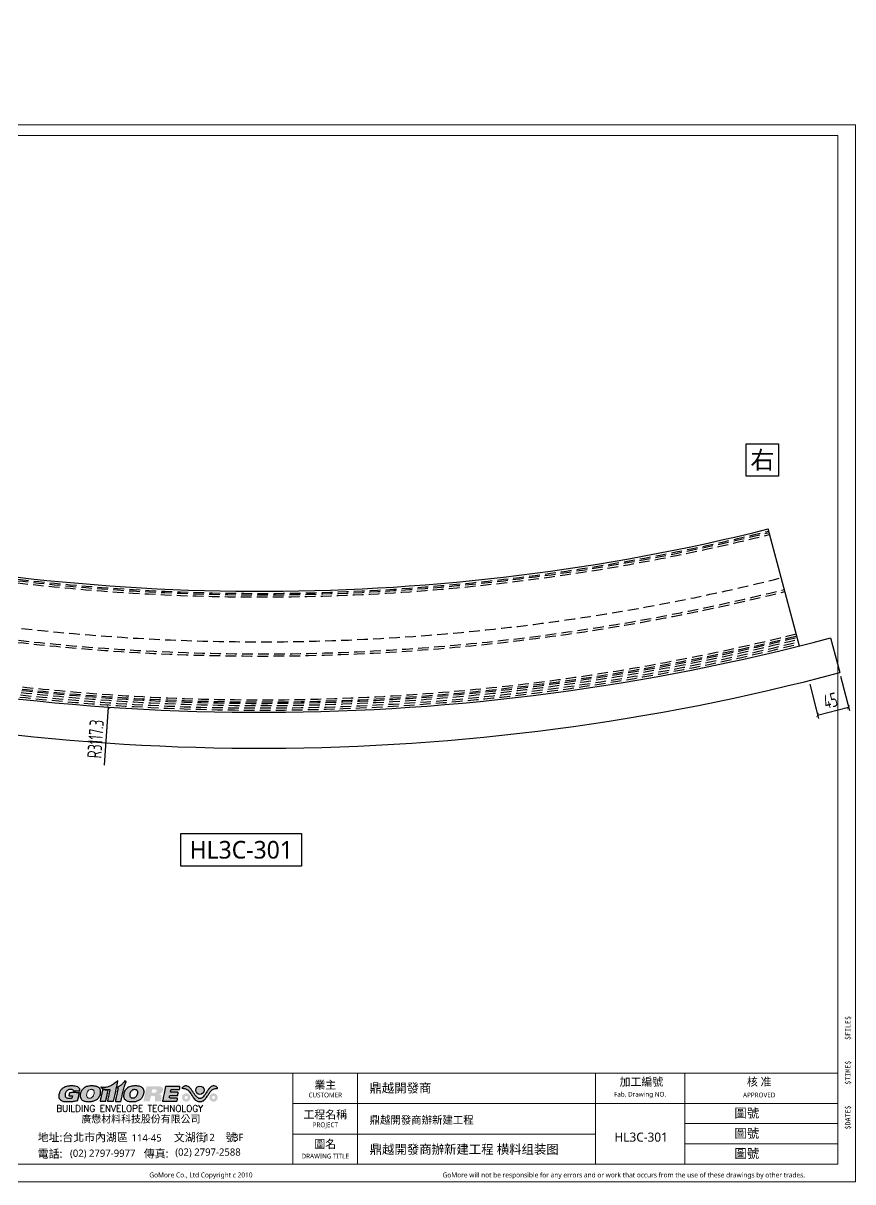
# Model space of a CAD drawing. Extents: x -3378 to 102197, y -3799 to 48702.
# Drawn here: x 23415 to 24581, y -2507 to -879 of the extents above; entities that cross this region are included whole.
import ezdxf
from ezdxf.enums import TextEntityAlignment as Align

# ---------------------------------------------------------------- set-up
doc = ezdxf.new("R2010")
doc.units = 0
doc.set_wipeout_variables(frame=1)
doc.linetypes.add('HIDDEN', pattern=[0.375, 0.25, -0.125])
for name, color, linetype in [('DIM', 173, 'Continuous'), ('GM_ANNO_LABL', 4, 'Continuous'), ('GM_ANNO_TEXT', 7, 'Continuous'), ('金屬面材 METAL PANEL', 2, 'Continuous'), ('隱藏線 HIDDEN', 8, 'HIDDEN')]:
    doc.layers.add(name, color=color, linetype=linetype)
doc.layers.add('GM_CNST', color=171, linetype='Continuous', lineweight=5, plot=False)
doc.styles.add('CHINESE', font='ros1.shx', dxfattribs={"width": 0.75, "bigfont": 'hztxt.shx'})
doc.styles.add('GM', font='')
doc.styles.add('TITLE_BLOCK', font='romans.shx', dxfattribs={"width": 0.8, "bigfont": 'stsl.shx'})
doc.styles.get('GM').set_extended_font_data('Microsoft JhengHei')
doc.dimstyles.new('F-05', dxfattribs={"dimscale": 5, "dimtxt": 4, "dimasz": 1, "dimexe": 1, "dimexo": 1, "dimgap": 1, "dimtad": 1, "dimdec": 1, "dimzin": 12, "dimdsep": 46, "dimtxsty": 'CHINESE', "dimblk": 'ARCHTICK', "dimcen": 0, "dimclrd": 4, "dimclre": 4, "dimclrt": 1, "dimadec": 0, "dimazin": 3, "dimtfac": 1, "dimtdec": 1, "dimtix": 1, "dimtofl": 0, "dimtmove": 2, "dimatfit": 3, "dimfxl": 1, "dimtolj": 1, "dimtzin": 0, "dimarcsym": 0})

# ---------------------------------------------------------------- blocks, each defined once
blk = doc.blocks.new('_ArchTick')
at = {"color": 0, "linetype": 'ByBlock', "const_width": 0.15}
blk.add_lwpolyline([(-0.5, -0.5), (0.5, 0.5)], dxfattribs=at)
blk = doc.blocks.new('*D1320')
at = {"layer": 'Defpoints', "color": 0, "ltscale": 10, "transparency": 16777216}
for p in [(23748.9, 1270), (23535, -1839.9)]:
    blk.add_point(p, dxfattribs=at)
at = {"layer": 'DIM', "color": 4, "lineweight": -2, "ltscale": 10, "transparency": 16777216}
blk.add_line((23529.4, -1921.8), (23535, -1839.9), dxfattribs=at)
at = {"layer": 'DIM', "color": 4, "lineweight": -2, "ltscale": 10, "transparency": 16777216, "xscale": 5, "yscale": 5, "zscale": 5, "rotation": 86.06649709148482}
blk.add_blockref('_ArchTick', (23535, -1839.9), dxfattribs=at)
at = {"layer": 'DIM', "color": 1, "ltscale": 10, "transparency": 16777216, "insert": (23516.9, -1884.8), "char_height": 20, "attachment_point": 5, "rotation": 86.0665, "style": 'CHINESE'}
blk.add_mtext('\\A1;R3117.3', dxfattribs=at)
blk = doc.blocks.new('*U1275')
blk.add_wipeout([(-5.93, 1.6), (5.93, 1.6), (5.93, -1.6), (-5.93, -1.6)])
blk.add_lwpolyline([(-5.93, 1.6), (5.93, 1.6), (5.93, -1.6), (-5.93, -1.6)], close=True)
at = {"layer": 'GM_ANNO_TEXT', "ltscale": 0.3, "style": 'GM', "flags": 8}
blk.add_attdef('01', text='', height=1.73, dxfattribs=at).set_placement((0, 0), align=Align.MIDDLE_CENTER)
blk = doc.blocks.new('*D1324')
at = {"layer": 'Defpoints', "color": 0, "ltscale": 10, "transparency": 16777216}
for p in [(24518.8, -1802.8), (24562.2, -1791.6), (24574.6, -1840)]:
    blk.add_point(p, dxfattribs=at)
at = {"layer": 'DIM', "color": 4, "lineweight": -2, "ltscale": 10, "transparency": 16777216}
for p, q in [((24563.4, -1796.5), (24575.9, -1844.8)), ((24520, -1807.7), (24532.5, -1856)), ((24531.2, -1851.2), (24574.6, -1840))]:
    blk.add_line(p, q, dxfattribs=at)
at = {"layer": 'DIM', "color": 4, "lineweight": -2, "ltscale": 10, "transparency": 16777216, "xscale": 5, "yscale": 5, "zscale": 5}
for p, rotation in [((24574.6, -1840), 14.47088035643311), ((24531.2, -1851.2), 194.4708803564331)]:
    blk.add_blockref('_ArchTick', p, dxfattribs=dict(at, rotation=rotation))
at = {"layer": 'DIM', "color": 1, "ltscale": 10, "transparency": 16777216, "insert": (24549.2, -1831), "char_height": 20, "attachment_point": 5, "rotation": 14.4709, "style": 'CHINESE'}
blk.add_mtext('\\A1;45', dxfattribs=at)
blk = doc.blocks.new('TK')
at = {"linetype": 'Continuous', "lineweight": 0, "ltscale": 2}
h = blk.add_hatch(color=152, dxfattribs=at)
edge = h.paths.add_edge_path()
edge.add_arc((199.41, 22.72), 4.21, 101.1284, 107.9077)
edge.add_arc((199.09, 23.7), 3.19, 107.9077, 116.2626)
edge.add_arc((198.93, 24.02), 2.83, 116.2626, 125.1546)
edge.add_arc((198.71, 24.33), 2.44, 125.1546, 135.085)
edge.add_arc((199.16, 23.88), 3.08, 135.085, 142.0702)
edge.add_arc((198.44, 24.45), 2.16, 142.0701, 151.1802)
edge.add_arc((198.6, 24.36), 2.34, 151.1802, 159.8813)
edge.add_arc((200.35, 23.72), 4.21, 159.8813, 165.4867)
edge.add_arc((199.12, 24.04), 2.93, 165.4867, 179.8809)
edge.add_arc((197.57, 24.04), 1.39, 179.8808, 205.0265)
edge.add_arc((197.44, 23.98), 1.25, 205.0265, 231.9029)
edge.add_arc((197.99, 24.67), 2.13, 231.9029, 249.9107)
edge.add_arc((197.81, 24.19), 1.62, 249.9107, 264.4776)
edge.add_arc((198.77, 34.07), 11.54, 264.4777, 267.8971)
edge.add_arc((198.78, 34.58), 12.05, 267.8972, 271.5223)
edge.add_arc((198.88, 31.15), 8.62, 271.5224, 276.1824)
edge.add_arc((197.89, 40.26), 17.78, 276.1824, 277.8845)
edge.add_arc((197.3, 44.48), 22.05, 277.8844, 279.3333)
edge.add_arc((190.25, 87.42), 65.55, 279.3332, 279.7978)
edge.add_arc((201.38, 22.95), 0.139, 279.7978, 315)
edge.add_arc((201.42, 22.91), 0.0797, 314.9999, 347.722)
edge.add_arc((-1636.15, 422.83), 1880.66, 347.72191, 347.75354)
edge.add_arc((-509.46, 178.28), 727.74, 347.75353, 347.83282)
edge.add_arc((201.41, 25.01), 0.539, 347.8329, 360)
edge.add_arc((201.93, 25.01), 0.0194, 360, 447.7768)
edge.add_arc((198.63, -59.91), 85, 87.7768, 88.0397)
edge.add_arc((200.82, 4.06), 20.99, 88.0397, 89.2649)
edge.add_arc((200.55, -16.5), 41.55, 89.265, 90)
edge.add_arc((200.55, -108.08), 133.14, 90, 90.4521)
edge.add_arc((199.51, 24.18), 0.869, 90.4521, 106.5425)
edge.add_arc((199.32, 24.84), 0.185, 106.5425, 159.0653)
edge.add_arc((200.7, 24.31), 1.67, 159.0653, 169.49)
edge.add_arc((193.31, 25.68), 5.85, 348.5612, 349.49, ccw=False)
edge.add_arc((192.42, 25.86), 6.76, 347.7275, 348.5611, ccw=False)
edge.add_arc((193.11, 25.71), 6.05, 346.8917, 347.7275, ccw=False)
edge.add_arc((197.74, 24.63), 1.3, 344.2749, 346.8916, ccw=False)
edge.add_arc((199.06, 24.26), 0.0704, 164.275, 213.3143)
edge.add_arc((199.07, 24.27), 0.0819, 213.3143, 257.1353)
edge.add_arc((199.18, 24.78), 0.613, 257.1352, 268.8525)
edge.add_arc((199.47, 39.27), 15.1, 268.8525, 270)
edge.add_line((199.47, 24.17), (199.99, 24.17))
edge.add_line((199.99, 24.17), (199.95, 23.9))
edge.add_arc((198.67, 24.1), 1.29, 339.6626, 350.8313, ccw=False)
edge.add_arc((199.63, 23.75), 0.269, 303.9121, 339.6626, ccw=False)
edge.add_arc((199.54, 23.88), 0.428, 277.8954, 303.912, ccw=False)
edge.add_arc((198.97, 27.98), 4.57, 273.3131, 277.8954, ccw=False)
edge.add_arc((199.08, 26.16), 2.74, 261.4715, 273.3131, ccw=False)
edge.add_arc((198.79, 24.23), 0.789, 231.5588, 261.4715, ccw=False)
edge.add_arc((198.69, 24.11), 0.634, 197.1761, 231.5589, ccw=False)
edge.add_arc((199.58, 24.38), 1.56, 179.6166, 197.1761, ccw=False)
edge.add_arc((200.25, 24.38), 2.23, 166.8364, 179.6166, ccw=False)
edge.add_arc((199.71, 24.5), 1.68, 151.0426, 166.8364, ccw=False)
edge.add_arc((199.55, 24.59), 1.49, 134.185, 151.0426, ccw=False)
edge.add_arc((199.48, 24.66), 1.4, 116.4881, 134.1849, ccw=False)
edge.add_arc((199.6, 24.41), 1.67, 102.1343, 116.488, ccw=False)
edge.add_arc((199.5, 24.92), 1.15, 83.1746, 102.1342, ccw=False)
edge.add_arc((199.53, 25.22), 0.846, 60.6325, 83.1746, ccw=False)
edge.add_arc((199.68, 25.48), 0.553, 29.6417, 60.6325, ccw=False)
edge.add_line((200.16, 25.75), (200.27, 25.56))
edge.add_line((200.27, 25.56), (201.17, 25.56))
edge.add_line((201.17, 25.56), (202.07, 25.56))
edge.add_line((202.07, 25.56), (202.07, 25.83))
edge.add_arc((201.25, 25.83), 0.825, 0.0504, 36.5947)
edge.add_arc((200.99, 25.64), 1.15, 36.5947, 65.1031)
edge.add_arc((200.44, 24.46), 2.45, 65.103, 83.2427)
edge.add_arc((199.73, 18.49), 8.46, 83.2426, 90.4558)
edge.add_arc((199.71, 21.48), 5.47, 90.4558, 93.2304)
edge.add_arc((199.9, 18.12), 8.83, 93.2303, 95.1673)
edge.add_arc((199.86, 18.55), 8.4, 95.1673, 97.1224)
edge.add_arc((199.21, 23.7), 3.21, 97.1225, 101.1284)
h = blk.add_hatch(color=152, dxfattribs=at)
h.paths.add_polyline_path([(207.15, 23.41, 0.080543), (207.63, 24.09, 0.014967), (207.75, 24.36, 0.036021), (207.82, 24.57, 0.035905), (207.87, 24.78, 0.014785), (207.89, 25.08, 0.023698), (207.89, 25.5, 0.053892), (207.85, 25.8, 0.064832), (207.74, 26.06, 0.051012), (207.57, 26.3, 0.049937), (207.36, 26.49, 0.045487), (207.12, 26.65, 0.039967), (206.82, 26.77, 0.025058), (206.45, 26.87, 0.034375), (206.05, 26.92, 0.014462), (205.51, 26.95, 0.014571), (204.95, 26.94, 0.030532), (204.53, 26.89, 0.04254), (203.94, 26.74, 0.052643), (203.43, 26.5, 0.054998), (203, 26.17, 0.053807), (202.65, 25.75, 0.033631), (202.44, 25.38, 0.038981), (202.29, 25.01, 0.038896), (202.2, 24.62, 0.033222), (202.17, 24.2, 0.108411), (202.32, 23.47, 0.134832), (202.76, 22.94, 0.105191), (203.51, 22.62, 0.048909), (204.56, 22.52, 0.046493), (205.61, 22.62, 0.070899), (206.47, 22.92, 0.080042)])
h.paths.add_polyline_path([(204.01, 24.03, -0.098919), (204.03, 24.74, -0.089752), (204.32, 25.46, -0.140171), (204.82, 25.89, -0.066079), (205.09, 25.97, -0.061749), (205.38, 25.99, -0.065921), (205.65, 25.93, -0.104817), (205.85, 25.81, -0.133104), (206.04, 25.5, -0.080513), (206.09, 25.07, -0.069118), (206.01, 24.58, -0.056837), (205.79, 24.09, -0.08596), (205.49, 23.74, -0.091976), (205.1, 23.53, -0.099209), (204.69, 23.47, -0.119504), (204.31, 23.59, -0.214986)], flags=16)
h.paths.add_polyline_path([(209.6, 23.8, -0.000074), (209.71, 24.33, 0.000495), (209.82, 24.84, 0.000797), (209.91, 25.28, 0.000115), (209.99, 25.66, 0.054846), (209.99, 25.69, 0.361648), (209.98, 25.7, 0.007589), (209.89, 25.72, 0.013973), (209.77, 25.73, 0.008499), (209.64, 25.74, -0.023318), (209.48, 25.75, -0.012835), (209.28, 25.79, -0.012801), (209.08, 25.83, -0.01999), (208.91, 25.88, 0.001718), (208.77, 25.93, 0.002643), (208.64, 25.97, 0.000867), (208.53, 26, 0.076153), (208.52, 26.01, 0.350201), (208.51, 26, 0.00019), (208.4, 25.55, 0.002144), (208.29, 25.04, 0.001291), (208.16, 24.44, -0.000452), (208.03, 23.83, -0.000678), (207.92, 23.3, -0.000267), (207.82, 22.84, -0.015455), (207.8, 22.76, 0.301885), (207.82, 22.7, 0.133135), (207.9, 22.66, 0.03332), (208.08, 22.65, 0.00292), (208.56, 22.65), (209.35, 22.65), (209.39, 22.82, -0.00129), (209.41, 22.94, -0.000065), (209.5, 23.34, -0.000102)])
h.paths.add_polyline_path([(212.81, 26.43, 0.008206), (212.75, 26.44, 0.012094), (212.68, 26.46, 0.008514), (212.59, 26.46), (212.38, 26.48), (211.96, 24.56), (211.55, 22.65), (210.67, 22.65, -0.002562), (210.14, 22.65, -0.030203), (209.94, 22.66, -0.175422), (209.82, 22.73, 0.023539), (209.9, 23.02, 0.000431), (210.19, 24.35, 0.000181), (210.49, 25.75, 0.053135), (210.5, 25.86, 0.31013), (210.48, 25.9, 0.069755), (210.4, 25.92, 0.034857), (210.27, 25.92, 0.008016), (210.04, 25.9, -0.037334), (209.65, 25.9, -0.034049), (209.25, 25.95, -0.033436), (208.86, 26.06, -0.033026), (208.48, 26.23, -0.02286), (208.24, 26.36, -0.028087), (208.03, 26.51, -0.172373), (207.96, 26.62, 0.036878), (208.07, 26.59, 0.00495), (208.2, 26.56, 0.005203), (208.35, 26.53, 0.004868), (208.51, 26.5, 0.08895), (209.3, 26.51, 0.048134), (210.24, 26.78, 0.042295), (211.24, 27.29, 0.032954), (212.24, 27.99, -0.003372), (212.44, 28.15, -0.005575), (212.61, 28.28, -0.00114), (212.74, 28.38, -1.013309), (212.77, 28.37, -0.000568), (212.72, 28.12, -0.003488), (212.67, 27.83, -0.002135), (212.59, 27.49, 0.003741), (212.52, 27.16, 0.005997), (212.47, 26.87, 0.001704), (212.42, 26.62, 0.243343), (212.43, 26.59, 0.297843), (212.51, 26.57, 0.008495), (212.86, 26.71, 0.017136), (213.2, 26.87, 0.031897), (213.47, 27.03, 0.027126), (213.74, 27.24, 0.019574), (214.02, 27.51, 0.019456), (214.28, 27.79, 0.025258), (214.5, 28.07), (214.69, 28.35), (214.91, 28.24, -0.04224), (215.03, 28.17, -0.099917), (215.11, 28.09, 0.007709), (214.72, 27.17, 0.024856), (214.5, 26.57, 0.017617), (214.32, 25.85, 0.002408), (213.99, 24.33, -0.000519), (213.86, 23.74, -0.000775), (213.75, 23.22, -0.000315), (213.65, 22.78, -0.024949), (213.62, 22.66, -0.112752), (213.48, 22.6, -0.031202), (213.28, 22.59, -0.003899), (212.85, 22.58, -0.00591), (212.56, 22.59, -0.009349), (212.31, 22.6, -0.004155), (212.08, 22.61, -0.274753), (212.06, 22.67, -0.000474), (212.17, 23.21, -0.00276), (212.29, 23.82, -0.00171), (212.45, 24.54, 0.001255), (212.6, 25.26, 0.002065), (212.73, 25.86, 0.000205), (212.84, 26.4, 0.251351), (212.83, 26.42, 0.147819)])
h.paths.add_polyline_path([(219.34, 23.41, 0.086755), (219.81, 24.08, 0.067738), (220.08, 24.93, 0.067224), (220.1, 25.48, 0.085071), (219.96, 25.97, 0.088072), (219.68, 26.37, 0.07802), (219.26, 26.67, 0.070342), (218.76, 26.84, 0.028714), (218.04, 26.93, 0.028319), (217.27, 26.94, 0.038844), (216.58, 26.86, 0.051463), (216.03, 26.69, 0.047547), (215.51, 26.41, 0.048396), (215.07, 26.04, 0.058227), (214.73, 25.62, 0.066839), (214.51, 25.12, 0.043681), (214.39, 24.51, 0.044455), (214.37, 23.91, 0.101536), (214.49, 23.48, 0.060279), (214.65, 23.23, 0.042804), (214.89, 23, 0.041729), (215.17, 22.81, 0.048398), (215.46, 22.68, 0.053571), (215.92, 22.58, 0.021022), (216.57, 22.53, 0.021181), (217.23, 22.54, 0.039868), (217.77, 22.61, 0.05911), (218.66, 22.92, 0.083945)])
h.paths.add_polyline_path([(216.36, 23.69, -0.123718), (216.22, 23.98, -0.057276), (216.18, 24.39, -0.064049), (216.25, 24.89, -0.066737), (216.44, 25.34, -0.070552), (216.74, 25.7, -0.088138), (217.1, 25.94, -0.086341), (217.33, 25.99, -0.055646), (217.6, 25.98, -0.056045), (217.86, 25.91, -0.093739), (218.04, 25.78, -0.089402), (218.19, 25.58, -0.078272), (218.27, 25.32, -0.064327), (218.27, 25.01, -0.036291), (218.2, 24.64, -0.057079), (218.01, 24.15, -0.080744), (217.73, 23.78, -0.091395), (217.37, 23.55, -0.098199), (216.97, 23.47, -0.079127), (216.61, 23.53, -0.137875)], flags=16)
h = blk.add_hatch(color=152, dxfattribs=at)
edge = h.paths.add_edge_path(flags=16)
edge.add_arc((223.28, 25.52), 0.44, 48.6521, 70.7813, ccw=False)
edge.add_arc((223.37, 25.63), 0.3, 19.1607, 48.652, ccw=False)
edge.add_arc((223.31, 25.61), 0.362, -7.1599, 19.1607, ccw=False)
edge.add_arc((222.93, 25.65), 0.745, 337.5, 352.8401, ccw=False)
edge.add_arc((223.21, 25.54), 0.441, 325.6341, 337.5, ccw=False)
edge.add_arc((222.94, 25.72), 0.767, 317.7939, 325.6342, ccw=False)
edge.add_arc((222.95, 25.72), 0.759, 309.9232, 317.7939, ccw=False)
edge.add_arc((223.18, 25.44), 0.406, 297.3445, 309.9231, ccw=False)
edge.add_arc((223.07, 25.64), 0.627, 275.669, 297.3444, ccw=False)
edge.add_arc((222.59, 30.49), 5.5, 271.2803, 275.6691, ccw=False)
edge.add_arc((222.52, 33.7), 8.71, 268.4908, 271.2803, ccw=False)
edge.add_arc((222.29, 25.06), 0.0663, 179.9999, 268.4908, ccw=False)
edge.add_arc((222.47, 25.06), 0.243, 169.4601, 179.9999, ccw=False)
edge.add_arc((234.19, 22.88), 12.16, 168.8268, 169.4601, ccw=False)
edge.add_arc((231.79, 23.35), 9.72, 167.8815, 168.8268, ccw=False)
edge.add_arc((236.61, 22.32), 14.65, 167.1864, 167.8815, ccw=False)
edge.add_line((222.33, 25.57), (222.43, 26.01))
edge.add_line((222.43, 26.01), (222.82, 26.01))
edge.add_arc((222.82, 23.28), 2.72, 86.4853, 90, ccw=False)
edge.add_arc((222.8, 22.85), 3.16, 83.3441, 86.4853, ccw=False)
edge.add_arc((222.84, 23.2), 2.81, 80.161, 83.3442, ccw=False)
edge.add_arc((223.21, 25.32), 0.655, 70.7813, 80.1611, ccw=False)
edge = h.paths.add_edge_path()
edge.add_arc((221.45, 26.55), 0.681, 162.239, 167.9172)
edge.add_arc((954.36, -130.34), 750.19, 167.91721, 167.9596)
edge.add_arc((444.45, -21.58), 228.81, 167.9596, 168.1189)
edge.add_arc((625.55, -59.68), 413.88, 168.119, 168.2212)
edge.add_arc((-778.07, 233.01), 1019.94, 348.17949, 348.22121, ccw=False)
edge.add_arc((-366.15, 146.8), 599.09, 348.1174, 348.1795, ccw=False)
edge.add_arc((-984.31, 276.87), 1230.79, 348.09153, 348.11743, ccw=False)
edge.add_arc((215.42, 23.86), 4.67, 346.7642, 348.0916, ccw=False)
edge.add_line((219.96, 22.79), (219.93, 22.65))
edge.add_line((219.93, 22.65), (220.83, 22.65))
edge.add_arc((220.83, 47.92), 25.27, 270, 270.7773)
edge.add_arc((220.99, 35.42), 12.77, 270.7773, 272.0726)
edge.add_arc((219.69, 71.42), 48.8, 272.0726, 272.3664)
edge.add_arc((221.71, 22.68), 0.0132, 272.3664, 360)
edge.add_arc((221.92, 22.68), 0.196, 168.0006, 180, ccw=False)
edge.add_arc((951.05, -132.29), 745.61, 167.96149, 168.00068, ccw=False)
edge.add_arc((326.73, 0.85), 107.26, 167.7071, 167.9615, ccw=False)
edge.add_arc((255.42, 16.39), 34.27, 167.1117, 167.7071, ccw=False)
edge.add_arc((222.24, 23.98), 0.236, 144.5923, 167.1117, ccw=False)
edge.add_arc((222.13, 24.06), 0.105, 103.2832, 144.5922, ccw=False)
edge.add_arc((222.21, 23.7), 0.466, 88.5597, 103.2833, ccw=False)
edge.add_arc((221.83, 8.46), 15.71, 87.3999, 88.5598, ccw=False)
edge.add_arc((222.36, 20.07), 4.1, 84.4736, 87.3999, ccw=False)
edge.add_arc((222.54, 21.98), 2.18, 79.7791, 84.4737, ccw=False)
edge.add_arc((222.63, 22.45), 1.69, 75.0272, 79.7791, ccw=False)
edge.add_arc((223.03, 23.96), 0.136, 44.8709, 75.0271, ccw=False)
edge.add_arc((223.03, 23.95), 0.141, 11.5562, 44.8708, ccw=False)
edge.add_arc((221.96, 23.73), 1.23, 4.8087, 11.5562, ccw=False)
edge.add_arc((220.71, 23.63), 2.48, -0.1101, 4.8088, ccw=False)
edge.add_arc((211.64, 23.65), 11.55, 358.3186, 359.8899, ccw=False)
edge.add_line((223.19, 23.31), (223.17, 22.65))
edge.add_line((223.17, 22.65), (224.05, 22.65))
edge.add_line((224.05, 22.65), (224.93, 22.65))
edge.add_line((224.93, 22.65), (224.98, 23.4))
edge.add_arc((212.09, 24.13), 12.91, 356.7654, 358.3058)
edge.add_arc((220.74, 23.87), 4.25, 358.3058, 361.8319)
edge.add_arc((222.41, 23.93), 2.58, 1.8319, 6.1297)
edge.add_arc((224.62, 24.16), 0.36, 6.1297, 24.4955)
edge.add_arc((224.58, 24.15), 0.401, 24.4955, 44.8185)
edge.add_arc((224.44, 24.01), 0.599, 44.8185, 59.8695)
edge.add_arc((224.41, 23.95), 0.667, 59.8696, 74.1201)
edge.add_arc((224.41, 23.96), 0.659, 74.12, 88.5021)
edge.add_arc((224.43, 24.64), 0.0273, 204.0098, 268.502, ccw=False)
edge.add_arc((224.42, 24.64), 0.0217, 127.8977, 204.0098, ccw=False)
edge.add_arc((224.69, 24.3), 0.455, 116.5631, 127.8977, ccw=False)
edge.add_arc((226.44, 20.79), 4.38, 114.4146, 116.5631, ccw=False)
edge.add_arc((223.23, 27.87), 3.4, 294.4147, 297.0568)
edge.add_arc((223.21, 27.91), 3.44, 297.0569, 299.6786)
edge.add_arc((223.41, 27.55), 3.03, 299.6787, 302.2816)
edge.add_arc((224.76, 25.41), 0.501, 302.2816, 312.1233)
edge.add_arc((224.53, 25.67), 0.849, 312.1233, 327.4655)
edge.add_arc((224.14, 25.92), 1.31, 327.4655, 338.5765)
edge.add_arc((224.03, 25.96), 1.43, 338.5766, 349.2123)
edge.add_arc((224.09, 25.95), 1.36, 349.2123, 360.2408)
edge.add_arc((224.01, 25.95), 1.45, 0.2408, 10.3209)
edge.add_arc((224.9, 26.11), 0.538, 10.3208, 31.399)
edge.add_arc((224.9, 26.11), 0.547, 31.399, 52.2817)
edge.add_arc((224.3, 25.34), 1.52, 52.2817, 62.0386)
edge.add_arc((224.71, 26.11), 0.645, 62.0386, 80.5834)
edge.add_arc((224.32, 23.73), 3.06, 80.5833, 86.4237)
edge.add_arc((223.8, 15.43), 11.38, 86.4236, 89.0983)
edge.add_arc((220.75, -178.36), 205.19, 89.0983, 89.4238)
edge.add_arc((221.15, -138.32), 165.15, 89.4238, 89.7841)
edge.add_arc((221.71, 11.1), 15.72, 89.7842, 91.8081)
edge.add_arc((221.57, 15.54), 11.28, 91.8081, 93.6133)
edge.add_arc((220.87, 26.73), 0.0664, 93.6133, 162.2389)
edge = h.paths.add_edge_path()
edge.add_arc((492.7, -31.49), 272.82, 168.0885, 168.2553)
edge.add_arc((370.77, -6.14), 148.28, 168.2553, 168.5187)
edge.add_arc((798.02, -92.92), 584.26, 168.51875, 168.57742)
edge.add_arc((225.64, 22.72), 0.303, 168.5775, 179.9999)
edge.add_arc((225.37, 22.72), 0.0422, 180, 266.5724)
edge.add_arc((226.46, 40.84), 18.19, 266.5724, 267.796)
edge.add_arc((226.46, 40.87), 18.22, 267.796, 269.6163)
edge.add_arc((227.35, 173.65), 151, 269.6164, 270)
edge.add_line((227.35, 22.65), (229.37, 22.65))
edge.add_line((229.37, 22.65), (229.44, 22.97))
edge.add_arc((225.52, 23.87), 4.02, 347.0022, 352.6191)
edge.add_arc((229.39, 23.37), 0.123, 352.6191, 422.0638)
edge.add_arc((229.25, 23.12), 0.412, 62.0638, 89.3052)
edge.add_arc((228.37, -49.37), 72.9, 89.3053, 90)
edge.add_arc((228.37, 50.35), 26.81, 269.0109, 270, ccw=False)
edge.add_arc((228.09, 33.74), 10.21, 266.9764, 269.0108, ccw=False)
edge.add_arc((228.63, 44.05), 20.52, 266.1614, 266.9764, ccw=False)
edge.add_arc((227.26, 23.59), 0.0262, 180, 266.1613, ccw=False)
edge.add_arc((227.47, 23.59), 0.235, 170.5717, 180, ccw=False)
edge.add_arc((234.25, 22.47), 7.11, 169.7695, 170.5716, ccw=False)
edge.add_arc((233.59, 22.59), 6.43, 168.7112, 169.7696, ccw=False)
edge.add_arc((236.21, 22.07), 9.11, 167.8956, 168.7112, ccw=False)
edge.add_line((227.3, 23.97), (227.37, 24.29))
edge.add_line((227.37, 24.29), (228.47, 24.29))
edge.add_line((228.47, 24.29), (229.56, 24.29))
edge.add_line((229.56, 24.29), (229.63, 24.65))
edge.add_arc((221.01, 26.39), 8.79, 348.6444, 349.598)
edge.add_arc((223.06, 26.01), 6.71, 349.598, 350.7657)
edge.add_arc((223.06, 26.01), 6.71, 350.7658, 351.7469)
edge.add_arc((229.35, 25.1), 0.36, 351.7469, 359.9999)
edge.add_arc((229.66, 25.1), 0.0453, 0, 80.0562)
edge.add_arc((229.34, 23.26), 1.91, 80.0563, 85.5092)
edge.add_arc((229.13, 20.61), 4.57, 85.5092, 89.2991)
edge.add_arc((228.63, -20.29), 45.48, 89.299, 90)
edge.add_line((228.63, 25.18), (227.55, 25.18))
edge.add_line((227.55, 25.18), (227.59, 25.39))
edge.add_arc((233.22, 24.28), 5.74, 167.9488, 168.8711, ccw=False)
edge.add_arc((236.64, 23.55), 9.23, 167.303, 167.9488, ccw=False)
edge.add_arc((236.18, 23.65), 8.76, 166.6514, 167.303, ccw=False)
edge.add_arc((230.85, 24.92), 3.28, 165.2935, 166.6513, ccw=False)
edge.add_line((227.68, 25.75), (227.72, 25.91))
edge.add_line((227.72, 25.91), (228.89, 25.94))
edge.add_line((228.89, 25.94), (230.05, 25.97))
edge.add_line((230.05, 25.97), (230.13, 26.29))
edge.add_arc((228.5, 26.67), 1.67, 346.9421, 359.2746)
edge.add_arc((230.03, 26.65), 0.14, 359.2745, 434.4011)
edge.add_arc((229.76, 25.7), 1.13, 74.401, 89.7094)
edge.add_arc((228.2, -283.07), 309.9, 89.7094, 90)
edge.add_line((228.2, 26.83), (226.18, 26.83))
edge.add_line((226.18, 26.83), (225.76, 24.82))
h = blk.add_hatch(color=1)
h.dxf.hatch_style = 1
edge = h.paths.add_edge_path()
edge.add_arc((231.76, 26), 0.918, 114.4294, 122.3326)
edge.add_arc((232.22, 25.27), 1.78, 122.3327, 127.1418)
edge.add_arc((232.22, 25.27), 1.78, 127.1419, 131.9513)
edge.add_arc((231.65, 25.92), 0.917, 131.9512, 139.8579)
edge.add_line((230.94, 26.51), (230.76, 26.29))
edge.add_line((230.76, 26.29), (231.23, 26.26))
edge.add_arc((231.05, 23.91), 2.35, 69.6371, 85.6424, ccw=False)
edge.add_arc((231.28, 24.52), 1.7, 49.2402, 69.6371, ccw=False)
edge.add_arc((230.32, 23.41), 3.17, 35.392, 49.2402, ccw=False)
edge.add_arc((218.34, 14.9), 17.86, 31.5434, 35.3919, ccw=False)
edge.add_arc((241.47, 29.09), 9.27, 211.5433, 217.2438)
edge.add_arc((236.58, 25.38), 3.13, 217.2438, 230.0412)
edge.add_arc((235.85, 24.51), 2, 230.0412, 246.6697)
edge.add_arc((235.76, 24.31), 1.78, 246.6696, 264.8188)
edge.add_arc((235.8, 24.68), 2.16, 264.8188, 274.4711)
edge.add_arc((235.82, 24.39), 1.86, 274.4711, 285.2486)
edge.add_arc((235.83, 24.37), 1.84, 285.2486, 296.0811)
edge.add_arc((235.73, 24.58), 2.07, 296.081, 306.0133)
edge.add_arc((235.78, 24.51), 1.98, 306.0134, 316.3716)
edge.add_arc((234.16, 26.05), 4.22, 316.3716, 322.2576)
edge.add_arc((230.7, 28.73), 8.59, 322.2576, 326.2019)
edge.add_arc((203.46, 46.96), 41.38, 326.2019, 327.4312)
edge.add_arc((245.8, 19.91), 8.87, 141.5004, 147.4312, ccw=False)
edge.add_arc((240.98, 23.75), 2.7, 127.1354, 141.5003, ccw=False)
edge.add_arc((240.38, 24.55), 1.71, 108.2514, 127.1354, ccw=False)
edge.add_arc((240.4, 24.46), 1.8, 90.0896, 108.2514, ccw=False)
edge.add_arc((240.39, 30.62), 4.36, 270.0896, 274.0085)
edge.add_arc((240.69, 26.37), 0.0978, 274.0085, 334.1074)
edge.add_arc((240.71, 26.36), 0.0826, 334.1075, 401.984)
edge.add_arc((238.25, 24.15), 3.39, 41.9841, 46.6766)
edge.add_arc((239.74, 25.73), 1.22, 46.6766, 72.4776)
edge.add_arc((239.73, 25.7), 1.25, 72.4776, 97.7376)
edge.add_arc((239.76, 25.47), 1.48, 97.7376, 120.6475)
edge.add_arc((240.06, 24.96), 2.08, 120.6475, 138.4485)
edge.add_arc((240.39, 24.67), 2.51, 138.4485, 143.5499)
edge.add_arc((256.94, 12.44), 23.09, 143.5499, 144.5475)
edge.add_arc((258.84, 11.09), 25.42, 144.5476, 145.6048)
edge.add_arc((261.2, 9.48), 28.28, 145.6048, 146.5809)
edge.add_arc((222.55, 34.97), 18.02, 323.9372, 326.5809, ccw=False)
edge.add_arc((233.26, 27.18), 4.78, 316.8446, 323.9372, ccw=False)
edge.add_arc((234.94, 25.6), 2.47, 306.7002, 316.8446, ccw=False)
edge.add_arc((235.87, 24.36), 0.92, 285.5237, 306.7002, ccw=False)
edge.add_arc((235.55, 25.49), 2.1, 279.0981, 285.5237, ccw=False)
edge.add_arc((235.79, 24.03), 0.618, 263.1176, 279.0981, ccw=False)
edge.add_arc((235.8, 24.11), 0.699, 248.3663, 263.1177, ccw=False)
edge.add_arc((236.69, 26.37), 3.13, 243.512, 248.3663, ccw=False)
edge.add_arc((235.97, 24.92), 1.5, 230.2497, 243.5119, ccw=False)
edge.add_arc((236.47, 25.52), 2.29, 220.5793, 230.2497, ccw=False)
edge.add_arc((238.59, 27.34), 5.08, 214.5626, 220.5793, ccw=False)
edge.add_arc((260.65, 42.53), 31.87, 213.013, 214.5625, ccw=False)
edge.add_arc((220.83, 16.66), 15.62, 33.013, 34.543)
edge.add_arc((220.31, 16.3), 16.26, 34.5429, 36.028)
edge.add_arc((221.77, 17.37), 14.44, 36.028, 37.4982)
edge.add_arc((231.28, 24.66), 2.46, 37.4982, 42.9407)
edge.add_arc((231.31, 24.69), 2.42, 42.9407, 55.7045)
edge.add_arc((231.8, 25.41), 1.55, 55.7046, 73.5445)
edge.add_arc((231.88, 25.67), 1.27, 73.5445, 93.472)
edge.add_arc((231.87, 25.76), 1.19, 93.472, 114.4293)
h = blk.add_hatch(color=152, dxfattribs=at)
edge = h.paths.add_edge_path(flags=17)
edge.add_arc((231.96, 23.69), 0.473, 0, 360)
edge = h.paths.add_edge_path()
edge.add_arc((231.96, 23.69), 1.18, 0, 360)
edge = h.paths.add_edge_path(flags=17)
edge.add_arc((239.63, 23.69), 0.473, 0, 360)
edge = h.paths.add_edge_path()
edge.add_arc((239.63, 23.69), 1.18, 0, 360)
edge = h.paths.add_edge_path()
edge.add_arc((235.8, 25.75), 1.17, 0, 360)
at = {"lineweight": 0}
for p, q in [((261.93, 5), (261.93, 30.55)), ((280.12, 5), (280.12, 30.55)), ((346.92, 5), (346.92, 30.55)), ((372, 5), (372, 30.55)), ((261.93, 22.04), (415, 22.04)), ((372, 16.36), (415, 16.36)), ((261.93, 13.43), (346.92, 13.43)), ((372, 10.68), (415, 10.68))]:
    blk.add_line(p, q, dxfattribs=at)
at = {"lineweight": 0, "flags": 128}
blk.add_lwpolyline([(3, 30.55), (415, 30.55)], dxfattribs=at)
for points in [[(198.59, 26.85, 0.029589), (198.11, 26.73, 0.036471), (197.68, 26.55, 0.038818), (197.3, 26.33, 0.043357), (196.98, 26.06, 0.030488), (196.73, 25.78, 0.039771), (196.54, 25.49, 0.037984), (196.4, 25.17, 0.024463), (196.27, 24.77, 0.062889), (196.18, 24.04, 0.110161), (196.31, 23.45, 0.117811), (196.67, 23, 0.078736), (197.25, 22.67, 0.063646), (197.65, 22.58, 0.014921), (198.34, 22.54, 0.015819), (199.1, 22.53, 0.020336), (199.8, 22.58, 0.007427), (200.33, 22.65, 0.006322), (200.88, 22.73, 0.002027), (201.4, 22.82, 0.154818), (201.48, 22.86, 0.143755), (201.5, 22.9, 0.000138), (201.72, 23.91, 0.000346), (201.93, 24.89, 0.053139), (201.94, 25.01, 0.402894), (201.93, 25.03, 0.001147), (201.54, 25.04, 0.005346), (201.09, 25.05, 0.003207), (200.55, 25.06, 0.001973), (199.5, 25.05, 0.070323), (199.26, 25.02, 0.233272), (199.14, 24.9, 0.045518), (199.06, 24.61, -0.004053), (199.04, 24.52, -0.003637), (199.02, 24.42, -0.003647), (199, 24.34, -0.011418), (198.99, 24.28, 0.217301), (199, 24.22, 0.19357), (199.05, 24.19, 0.051171), (199.17, 24.17, 0.005007), (199.47, 24.17), (199.99, 24.17), (199.95, 23.9, -0.048771), (199.88, 23.66, -0.157269), (199.78, 23.53, -0.114009), (199.6, 23.46, -0.019997), (199.24, 23.42, -0.051715), (198.67, 23.45, -0.131265), (198.3, 23.61, -0.151159), (198.09, 23.92, -0.076768), (198.02, 24.39, -0.055822), (198.08, 24.88, -0.069023), (198.24, 25.31, -0.073688), (198.51, 25.66, -0.077371), (198.86, 25.91, -0.062712), (199.25, 26.05, -0.082916), (199.63, 26.06, -0.098677), (199.95, 25.96, -0.136053), (200.16, 25.75), (200.27, 25.56), (201.17, 25.56), (202.07, 25.56), (202.07, 25.83, 0.16082), (201.91, 26.32, 0.125037), (201.47, 26.68, 0.079315), (200.73, 26.89, 0.031484), (199.66, 26.95, 0.012107), (199.4, 26.94, 0.008452), (199.1, 26.92, 0.008531), (198.82, 26.89, 0.017481)], [(204.53, 26.89, 0.042534), (203.94, 26.74, 0.052644), (203.43, 26.5, 0.054999), (203, 26.17, 0.053807), (202.65, 25.75, 0.033631), (202.44, 25.38, 0.038981), (202.29, 25.01, 0.038895), (202.2, 24.62, 0.033223), (202.17, 24.2, 0.10841), (202.32, 23.47, 0.134832), (202.76, 22.94, 0.105191), (203.51, 22.62, 0.048913), (204.56, 22.52, 0.046489), (205.61, 22.62, 0.070898), (206.47, 22.92, 0.080044), (207.15, 23.41, 0.080543), (207.63, 24.09, 0.014967), (207.75, 24.36, 0.036021), (207.82, 24.57, 0.035905), (207.87, 24.78, 0.014785), (207.89, 25.08, 0.023698), (207.89, 25.5, 0.053893), (207.85, 25.8, 0.064831), (207.74, 26.06, 0.051012), (207.57, 26.3, 0.049939), (207.36, 26.49, 0.045485), (207.12, 26.65, 0.039967), (206.82, 26.77, 0.025058), (206.45, 26.87, 0.034376), (206.05, 26.92, 0.01448), (205.51, 26.95, 0.014553), (204.95, 26.94, 0.030537)], [(212.24, 27.99, -0.032955), (211.24, 27.29, -0.042294), (210.24, 26.78, -0.048133), (209.3, 26.51, -0.088951), (208.51, 26.5, -0.004866), (208.35, 26.53, -0.005204), (208.2, 26.56, -0.004951), (208.07, 26.59, -0.024212), (208, 26.61, 0.655123), (207.97, 26.58, 0.11898), (208.03, 26.51, 0.028087), (208.24, 26.36, 0.022867), (208.48, 26.23, 0.032993), (208.86, 26.06, 0.03345), (209.25, 25.95, 0.034059), (209.65, 25.9, 0.037337), (210.04, 25.9, -0.008016), (210.27, 25.92, -0.034857), (210.4, 25.92, -0.069755), (210.48, 25.9, -0.31013), (210.5, 25.86, -0.053135), (210.49, 25.75, -0.000181), (210.19, 24.35, -0.000431), (209.9, 23.02, -0.020904), (209.83, 22.76, 0.324099), (209.85, 22.7, 0.121822), (209.94, 22.66, 0.030203), (210.14, 22.65, 0.002562), (210.67, 22.65), (211.55, 22.65), (211.96, 24.56), (212.38, 26.48), (212.59, 26.46, -0.008514), (212.68, 26.46, -0.012095), (212.75, 26.44, -0.008205), (212.81, 26.43, -0.14782), (212.83, 26.42, -0.251351), (212.84, 26.4, -0.000205), (212.73, 25.86, -0.002066), (212.6, 25.26, -0.001255), (212.45, 24.54, 0.00171), (212.29, 23.82, 0.00276), (212.17, 23.21, 0.000474), (212.06, 22.67, 0.172446), (212.07, 22.63, 0.256696), (212.1, 22.61, 0.003885), (212.31, 22.6, 0.009349), (212.56, 22.59, 0.00591), (212.85, 22.58, 0.003899), (213.28, 22.59, 0.031202), (213.48, 22.6, 0.08037), (213.58, 22.64, 0.209254), (213.63, 22.69, 0.017134), (213.65, 22.78, 0.000315), (213.75, 23.22, 0.000777), (213.86, 23.74, 0.000519), (213.99, 24.33, -0.002408), (214.32, 25.85, -0.017617), (214.5, 26.57, -0.024855), (214.72, 27.17, -0.007567), (215.1, 28.07, 0.267499), (215.1, 28.1, 0.053471), (215.06, 28.15, 0.043502), (214.99, 28.2, 0.028021), (214.91, 28.24), (214.69, 28.35), (214.5, 28.07, -0.025259), (214.28, 27.79, -0.019454), (214.02, 27.51, -0.019576), (213.74, 27.24, -0.027126), (213.47, 27.03, -0.031896), (213.2, 26.87, -0.017136), (212.86, 26.71, -0.008495), (212.51, 26.57, -0.297843), (212.43, 26.59, -0.243343), (212.42, 26.62, -0.001704), (212.47, 26.87, -0.005998), (212.52, 27.16, -0.003741), (212.59, 27.49, 0.002135), (212.67, 27.83, 0.003488), (212.72, 28.12, 0.000568), (212.77, 28.37, 0.258964), (212.77, 28.39, 0.361364), (212.75, 28.39, 0.00126), (212.61, 28.28, 0.005575), (212.44, 28.15, 0.003372)], [(216.58, 26.86, 0.051462), (216.03, 26.69, 0.047554), (215.51, 26.41, 0.04839), (215.07, 26.04, 0.058225), (214.73, 25.62, 0.06684), (214.51, 25.12, 0.04368), (214.39, 24.51, 0.044456), (214.37, 23.91, 0.101538), (214.49, 23.48, 0.060277), (214.65, 23.23, 0.042799), (214.89, 23, 0.041734), (215.17, 22.81, 0.048397), (215.46, 22.68, 0.053571), (215.92, 22.58, 0.021005), (216.57, 22.53, 0.021198), (217.23, 22.54, 0.039865), (217.77, 22.61, 0.059112), (218.66, 22.92, 0.083942), (219.34, 23.41, 0.08676), (219.81, 24.08, 0.067737), (220.08, 24.93, 0.067225), (220.1, 25.48, 0.085073), (219.96, 25.97, 0.08807), (219.68, 26.37, 0.078021), (219.26, 26.67, 0.070341), (218.76, 26.84, 0.028713), (218.04, 26.93, 0.02832), (217.27, 26.94, 0.038843)], [(225.76, 24.82, 0.000728), (225.59, 24.04, 0.001149), (225.46, 23.37, 0.000256), (225.34, 22.78, 0.049881), (225.33, 22.72, 0.396798), (225.37, 22.68, 0.005339), (225.76, 22.66, 0.007943), (226.34, 22.65, 0.001674), (227.35, 22.65), (229.37, 22.65), (229.44, 22.97, 0.024513), (229.51, 23.36, 0.312637), (229.45, 23.48, 0.119426), (229.26, 23.53, 0.003031), (228.37, 23.53, -0.004316), (227.91, 23.54, -0.008877), (227.55, 23.55, -0.003556), (227.26, 23.57, -0.394724), (227.23, 23.59, -0.041162), (227.24, 23.63, -0.0035), (227.25, 23.73, -0.004618), (227.28, 23.85, -0.003559), (227.3, 23.97), (227.37, 24.29), (228.47, 24.29), (229.56, 24.29), (229.63, 24.65, 0.004161), (229.66, 24.8, 0.005095), (229.68, 24.93, 0.004281), (229.7, 25.05, 0.036026), (229.71, 25.1, 0.364248), (229.67, 25.14, 0.023797), (229.49, 25.17, 0.016538), (229.19, 25.18, 0.003059), (228.63, 25.18), (227.55, 25.18), (227.59, 25.39, -0.004024), (227.61, 25.48, -0.002818), (227.63, 25.58, -0.002843), (227.66, 25.68, -0.005925), (227.68, 25.75), (227.72, 25.91), (228.89, 25.94), (230.05, 25.97), (230.13, 26.29, 0.053863), (230.17, 26.65, 0.34007), (230.07, 26.78, 0.066895), (229.77, 26.83, 0.001268), (228.2, 26.83), (226.18, 26.83)], [(231.38, 26.84, 0.034498), (231.27, 26.78, 0.020987), (231.15, 26.69, 0.020988), (231.03, 26.6, 0.034513), (230.94, 26.51), (230.76, 26.29), (231.23, 26.26, -0.06995), (231.87, 26.12, -0.089234), (232.39, 25.81, -0.060498), (232.91, 25.24, -0.016794), (233.57, 24.24, 0.024878), (234.09, 23.48, 0.055897), (234.57, 22.98, 0.072683), (235.06, 22.67, 0.079357), (235.6, 22.54, 0.042141), (235.97, 22.53, 0.04706), (236.31, 22.59, 0.047301), (236.64, 22.72, 0.043365), (236.94, 22.9, 0.045227), (237.21, 23.14, 0.025688), (237.5, 23.47, 0.017212), (237.84, 23.95, 0.005364), (238.33, 24.69, -0.025884), (238.86, 25.44, -0.062761), (239.34, 25.91, -0.082584), (239.84, 26.17, -0.079412), (240.4, 26.26, 0.017101), (240.7, 26.27, 0.268412), (240.78, 26.32, 0.305142), (240.77, 26.42, 0.020478), (240.57, 26.61, 0.113056), (240.1, 26.89, 0.110666), (239.56, 26.94, 0.100298), (239, 26.74, 0.077828), (238.51, 26.33, 0.022263), (238.37, 26.16, 0.004353), (238.13, 25.83, 0.004613), (237.86, 25.45, 0.004259), (237.59, 25.05, -0.011536), (237.12, 24.37, -0.030957), (236.74, 23.91, -0.044292), (236.42, 23.62, -0.092664), (236.11, 23.47, -0.028044), (235.88, 23.42, -0.069841), (235.71, 23.42, -0.064454), (235.54, 23.46, -0.021184), (235.3, 23.57, -0.057932), (235.01, 23.76, -0.04222), (234.73, 24.03, -0.026259), (234.41, 24.45, -0.006761), (233.93, 25.17, 0.006676), (233.7, 25.52, 0.00648), (233.45, 25.86, 0.006415), (233.23, 26.16, 0.023752), (233.08, 26.34, 0.05575), (232.67, 26.69, 0.077999), (232.24, 26.89, 0.08717), (231.8, 26.94, 0.091699)], [(208.16, 24.44, -0.000452), (208.03, 23.83, -0.000678), (207.92, 23.3, -0.000267), (207.82, 22.84, -0.015455), (207.8, 22.76, 0.301885), (207.82, 22.7, 0.133135), (207.9, 22.66, 0.03332), (208.08, 22.65, 0.00292), (208.56, 22.65), (209.35, 22.65), (209.39, 22.82, -0.00129), (209.41, 22.94, -0.000064), (209.5, 23.34, -0.000103), (209.6, 23.8, -0.000074), (209.71, 24.33, 0.000495), (209.82, 24.84, 0.000797), (209.91, 25.28, 0.000115), (209.99, 25.66, 0.054846), (209.99, 25.69, 0.361648), (209.98, 25.7, 0.00759), (209.89, 25.72, 0.013973), (209.77, 25.73, 0.008499), (209.64, 25.74, -0.023318), (209.48, 25.75, -0.012849), (209.28, 25.79, -0.012787), (209.08, 25.83, -0.01999), (208.91, 25.88, 0.001718), (208.77, 25.93, 0.002643), (208.64, 25.97, 0.000867), (208.53, 26, 0.076153), (208.52, 26.01, 0.350201), (208.51, 26, 0.00019), (208.4, 25.55, 0.002144), (208.29, 25.04, 0.001291)], [(218.04, 25.78, -0.089404), (218.19, 25.58, -0.078271), (218.27, 25.32, -0.064327), (218.27, 25.01, -0.036291), (218.2, 24.64, -0.057078), (218.01, 24.15, -0.080743), (217.73, 23.78, -0.091396), (217.37, 23.55, -0.098198), (216.97, 23.47, -0.079128), (216.61, 23.53, -0.137874), (216.36, 23.69, -0.123718), (216.22, 23.98, -0.057277), (216.18, 24.39, -0.064045), (216.25, 24.89, -0.066739), (216.44, 25.34, -0.070553), (216.74, 25.7, -0.088137), (217.1, 25.94, -0.086342), (217.33, 25.99, -0.055634), (217.6, 25.98, -0.056057), (217.86, 25.91, -0.093739)]]:
    blk.add_lwpolyline(points, format="xyb", close=True)
at = {"color": 152, "linetype": 'Continuous', "lineweight": 0, "ltscale": 2}
blk.add_lwpolyline([(205.85, 25.81, -0.133104), (206.04, 25.5, -0.080512), (206.09, 25.07, -0.069119), (206.01, 24.58, -0.056837), (205.79, 24.09, -0.085961), (205.49, 23.74, -0.091974), (205.1, 23.53, -0.09921), (204.69, 23.47, -0.119504), (204.31, 23.59, -0.214987), (204.01, 24.03, -0.098918), (204.03, 24.74, -0.089753), (204.32, 25.46, -0.140168), (204.82, 25.89, -0.066082), (205.09, 25.97, -0.061749), (205.38, 25.99, -0.065921), (205.65, 25.93, -0.104818)], format="xyb", close=True, dxfattribs=at)
blk.add_circle((235.8, 25.75), 1.17)
at = {"lineweight": 0}
blk.add_3dface([(3, 5), (415, 5), (415, 294), (3, 294)], dxfattribs=at)
at = {"layer": 'GM_CNST'}
blk.add_lwpolyline([(3, 294), (415, 294), (415, 30.55), (3, 30.55)], close=True, dxfattribs=at)
at = {"layer": 'GM_CNST', "linetype": 'Continuous', "lineweight": 0}
blk.add_3dface([(420, 0), (0, 0), (0, 297), (420, 297)], dxfattribs=at)
at = {"color": 12, "style": 'TITLE_BLOCK'}
blk.add_text('BUILDING ENVELOPE TECHNOLOGY', height=1.819, dxfattribs=at).set_placement((195.47, 19.71))
at = {"style": 'GM'}
blk.add_text('鼎越開發商辦新建工程 ', height=2.1429, dxfattribs=at).set_placement((283.49, 16.31))
at = {"layer": 'GM_ANNO_TEXT', "style": 'GM'}
blk.add_text('廣懋材料科技股份有限公司', height=2.0442, dxfattribs=at).set_placement((202.51, 16.63))
at = {"layer": 'GM_ANNO_TEXT', "linetype": 'Continuous', "lineweight": 13, "char_height": 1.4309, "rotation": 90, "line_spacing_factor": 0.725792, "style": 'GM'}
for s, insert, attachment_point in [('\\f細明體|b0|i0|c136|p54;$FILE$', (417.96, 39.85), 4), ('\\f細明體|b0|i0|c136|p54;$TIME$', (417.96, 30.65), 5), ('\\f細明體|b0|i0|c136|p54;$DATE$', (417.96, 21.45), 6)]:
    blk.add_mtext(s, dxfattribs=dict(at, insert=insert, attachment_point=attachment_point))
at = {"layer": 'GM_ANNO_TEXT', "linetype": 'Continuous', "char_height": 2.249, "attachment_point": 5, "line_spacing_factor": 0.725792, "style": 'GM'}
for s, insert in [(' 加工編號', (359.46, 27.97)), ('核 准', (392.93, 27.97)), ('業主', (271.03, 27.09)), ('工程名稱', (271.03, 18.76)), ('圖名', (271.03, 10.48))]:
    blk.add_mtext(s, dxfattribs=dict(at, insert=insert))
at = {"layer": 'GM_ANNO_TEXT', "attachment_point": 5, "style": 'GM'}
for s, insert, char_height in [('CUSTOMER', (271.03, 24.39), 1.329), ('Fab. Drawing NO.', (359.46, 24.39), 1.3287), ('APPROVED', (392.93, 24.39), 1.329), ('PROJECT', (271.03, 15.84), 1.329), ('DRAWING TITLE', (271.03, 7.22), 1.3287)]:
    blk.add_mtext(s, dxfattribs=dict(at, insert=insert, char_height=char_height))
at = {"layer": 'GM_ANNO_TEXT', "style": 'GM'}
for s, insert, char_height, attachment_point, line_spacing_factor in [('地址:台北市內湖區                 文湖街       號', (190.24, 12.36), 2.2486, 4, 0.725792), ('114-45', (220.84, 12.34), 2.044, 5, 0.734563), ('12', (238.48, 12.46), 2.023, 5, 0.734563), ('3F', (246.58, 12.46), 2.023, 5, 0.734563), ('電話:', (190.24, 7.76), 2.248, 4, 0.725792), ('(02) 2797-9977', (208.5, 7.82), 2.0442, 5, 0.734563), ('傳真:', (220.05, 7.82), 2.248, 4, 0.725792), ('(02) 2797-2588', (238.07, 8.14), 2.0442, 5, 0.734563)]:
    blk.add_mtext(s, dxfattribs=dict(at, insert=insert, char_height=char_height, attachment_point=attachment_point, line_spacing_factor=line_spacing_factor))
at = {"layer": 'GM_ANNO_TEXT', "linetype": 'Continuous', "lineweight": 0, "attachment_point": 6, "line_spacing_factor": 0.725792, "style": 'GM'}
for s, insert, char_height in [('GoMore Co., Ltd Copyright c 2010', (250.59, 1.7), 1.3798), ('GoMore will not be responsible for any errors and or work that occurs from the use of these drawings by other trades.', (405.81, 1.7), 1.37984)]:
    blk.add_mtext(s, dxfattribs=dict(at, insert=insert, char_height=char_height))
at = {"layer": 'GM_ANNO_TEXT', "style": 'GM'}
for tag, p in [('業主', (283.43, 26.37)), ('圖名', (283.48, 9.14))]:
    blk.add_attdef(tag, text='', height=2.56, dxfattribs=at).set_placement(p, align=Align.MIDDLE_LEFT)
for tag, p in [('繪圖者', (109.3, 23.05)), ('比例尺', (166.71, 23.04)), ('設計者', (109.3, 9.56)), ('單位', (138.49, 9.62)), ('日期', (166.62, 9.45))]:
    blk.add_attdef(tag, text='', height=2.56, dxfattribs=at).set_placement(p, align=Align.CENTER)
for p in [(389.45, 19.37), (359.78, 12.56), (389.45, 13.69), (389.45, 8.01)]:
    blk.add_attdef('加工編號', text='', height=2.56, dxfattribs=at).set_placement(p, align=Align.MIDDLE)
blk = doc.blocks.new('*U1285')
blk.add_wipeout([(-1.6, 1.6), (1.6, 1.6), (1.6, -1.6), (-1.6, -1.6)])
blk.add_lwpolyline([(-1.6, 1.6), (1.6, 1.6), (1.6, -1.6), (-1.6, -1.6)], close=True)
at = {"layer": 'GM_ANNO_TEXT', "ltscale": 0.3, "style": 'GM', "flags": 8}
blk.add_attdef('01', text='', height=1.73, dxfattribs=at).set_placement((0, 0), align=Align.MIDDLE_CENTER)

msp = doc.modelspace()

# ---------------------------------------------------------------- linework, layer by layer
at = {"layer": '金屬面材 METAL PANEL'}
for p, q in [((24505.831, -1754.506), (24461.718, -1589.748)), ((24549.193, -1742.805), (24562.158, -1791.612)), ((24518.773, -1802.841), (24518.765, -1802.811))]:
    msp.add_line(p, q, dxfattribs=at)
for radius, start, end in [(2947.331, 256.370594, 283.99649), (3117.331, 255.480627, 284.876157), (3167.831, 255.487204, 284.876157)]:
    msp.add_arc((23748.878, 1270.043), radius, start, end, dxfattribs=at)
at = {"layer": '隱藏線 HIDDEN', "color": 255, "linetype": 'HIDDEN', "ltscale": 60}
for radius, start, end in [(2952.331, 256.370594, 283.99649), (2950.331, 256.370594, 283.99649), (2955.331, 256.370594, 283.99649), (3018.331, 256.346459, 284.019847), (3035.331, 256.340848, 284.025277), (3038.331, 256.339864, 284.026229), (3102.831, 256.318547, 284.046859), (3099.831, 256.318547, 284.046859), (3114.331, 256.315576, 284.049734), (3111.331, 256.315576, 284.049734), (3107.831, 256.317607, 284.047768), (3104.831, 256.318547, 284.046859)]:
    msp.add_arc((23748.878, 1270.043), radius, start, end, dxfattribs=at)

# ---------------------------------------------------------------- block references
at = {"layer": 'GM_ANNO_LABL', "ltscale": 0.3, "xscale": 14.28571431275816, "yscale": 14.28571431275816, "zscale": 14.28571431275816}
msp.add_blockref('*U1275', (23721.531, -2040.43), dxfattribs=at).add_auto_attribs({'01': 'HL3C-301'})

# ---------------------------------------------------------------- dimensions: what is measured, and where the dimension line sits
at = {"layer": 'DIM', "ltscale": 10}
dim = msp.add_radius_dim(center=(23748.878, 1270.043), mpoint=(23535.034, -1839.945), dimstyle='F-05', dxfattribs=at)
dim.commit()
dim.dimension.update_dxf_attribs({"geometry": '*D1320', "text_midpoint": (23516.913, -1884.808)})
dim = msp.add_aligned_dim(p1=(24518.765, -1802.811), p2=(24562.158, -1791.612), distance=-49.931, text='45', dimstyle='F-05', dxfattribs=at)
dim.commit()
dim.dimension.update_dxf_attribs({"geometry": '*D1324', "text_midpoint": (24549.19, -1831.035)})

# ---------------------------------------------------------------- next in the draw order: block references
ref = msp.add_blockref('TK', (22484.418, -2506.983), dxfattribs=dict(xscale=5, yscale=5, zscale=5))
ref.add_attrib('加工編號', '圖號', dxfattribs={"layer": 'GM_ANNO_TEXT', "height": 12.7763, "style": 'GM'}).set_placement((24431.687, -2466.922), align=Align.MIDDLE)
ref.add_attrib('加工編號', '圖號', dxfattribs={"layer": 'GM_ANNO_TEXT', "height": 12.7763, "style": 'GM'}).set_placement((24431.687, -2438.531), align=Align.MIDDLE)
ref.add_attrib('加工編號', '圖號', dxfattribs={"layer": 'GM_ANNO_TEXT', "height": 12.7763, "style": 'GM'}).set_placement((24431.687, -2410.139), align=Align.MIDDLE)
ref.add_attrib('圖名', '鼎越開發商辦新建工程 横料组装图', dxfattribs={"layer": 'GM_ANNO_TEXT', "height": 12.77634, "style": 'GM'}).set_placement((23901.797, -2461.291), align=Align.MIDDLE_LEFT)
ref.add_attrib('加工編號', 'HL3C-301', dxfattribs={"layer": 'GM_ANNO_TEXT', "height": 12.7763, "style": 'GM'}).set_placement((24283.301, -2444.18), align=Align.MIDDLE)
ref.add_attrib('業主', '鼎越開發商', dxfattribs={"layer": 'GM_ANNO_TEXT', "height": 12.7763, "style": 'GM'}).set_placement((23901.586, -2375.129), align=Align.MIDDLE_LEFT)

# ---------------------------------------------------------------- next in the draw order: block references
at = {"layer": 'GM_ANNO_LABL', "ltscale": 0.3, "xscale": 14.28571431275816, "yscale": 14.28571431275816, "zscale": 14.28571431275816}
msp.add_blockref('*U1285', (24453.455, -1492.81), dxfattribs=at).add_auto_attribs({'01': '右'})

doc.saveas('drawing.dxf')
